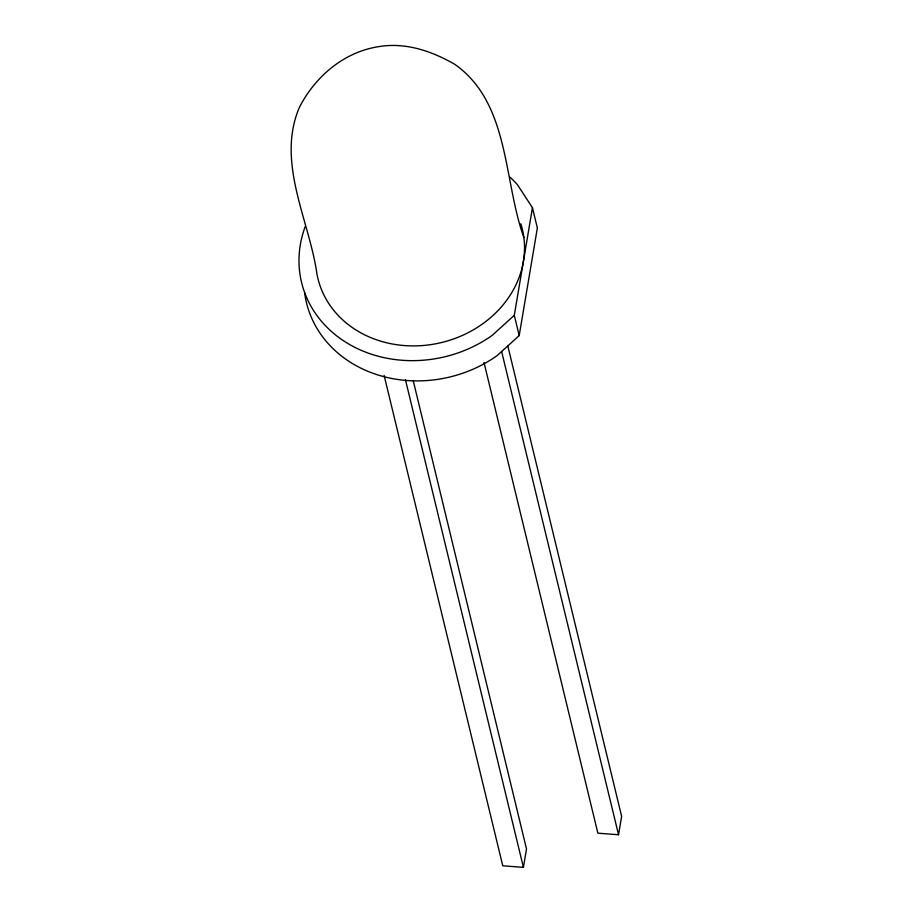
<?xml version="1.0" encoding="UTF-8"?>
<svg xmlns="http://www.w3.org/2000/svg" width="913" height="913" viewBox="0 0 913 913"><rect width="100%" height="100%" fill="white"/><g stroke="black" fill="none" stroke-linecap="round" stroke-linejoin="round"><path stroke-width="1.37" d="M304.657 292.879A121.965 105.942 -13.6 0 0 497.003 355.705L519.2 335.596L514.304 315.339L532.45 207.73L517.523 184.825A121.965 105.942 -13.6 0 0 509.888 177.054M519.2 335.596L537.358 227.988L532.45 207.73M384.133 375.437L502.766 865.798L523.411 867.35L526.516 848.987L413.247 380.789M484.016 362.507L597.878 833.181L618.535 834.744L621.639 816.37L507.765 345.696M514.304 315.339L492.107 335.448A121.965 105.942 -13.6 0 1 348.846 344.075A121.965 105.942 -13.6 0 1 305.273 226.378M523.868 237.506C503.268 180.512 509.968 103.283 454.788 64.321C431.712 51.082 405.749 42.135 378.815 46.62C343.904 51.973 315.384 76.361 299.475 107.175C276.456 160.711 307.613 216.883 316.355 270.031A105.143 91.323 -13.6 0 0 439.826 342.946A105.143 91.323 -13.6 0 0 520.832 223.776M501.648 351.608L618.535 834.744M405.452 379.762L523.411 867.35"/></g></svg>
